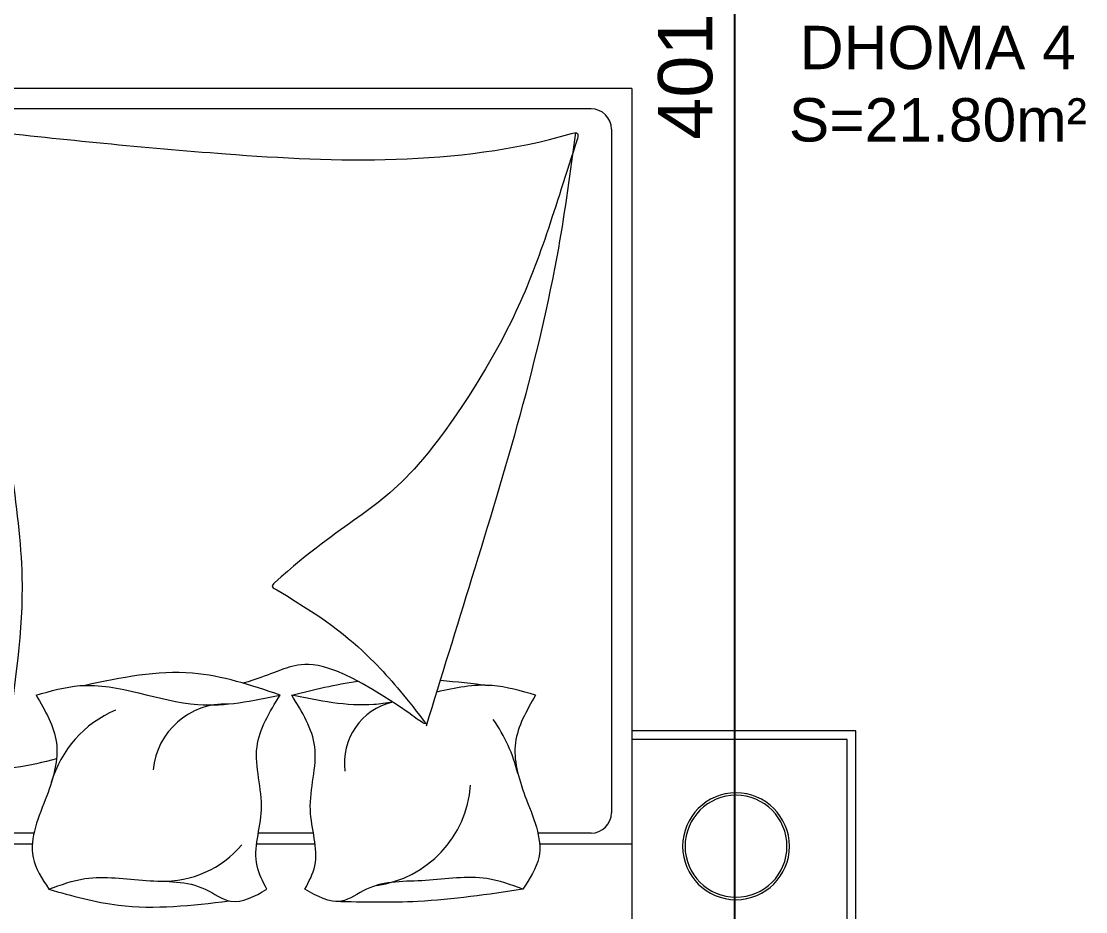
# Model space of a CAD drawing. Header units: centimetres. Extents: x 99002 to 104403, y -55119 to -48358.
# Drawn here: x 101280.9 to 101526.4, y -52474.4 to -52269.1 of the extents above; entities that cross this region are included whole.
import ezdxf

# ---------------------------------------------------------------- set-up
doc = ezdxf.new("R2010")
doc.units = ezdxf.units.CM
doc.header["$LTSCALE"] = 50
doc.header["$MEASUREMENT"] = 0
doc.layers.get('0').update_dxf_attribs({"color": 8})
doc.layers.add('COTE 50ème', color=1, linetype='Continuous')
doc.layers.add('DEMOL', color=7, linetype='Continuous', lineweight=60, true_color=0xb38600)
doc.layers.add('mobilimi', color=8, linetype='Continuous', lineweight=9)
doc.styles.add('RS_TEXT_1.50', font='arial.ttf', dxfattribs={"height": 12.5})
doc.styles.add('RS_TXT_50', font='arial.ttf', dxfattribs={"height": 12.5})
doc.dimstyles.new('RS_50CM_LINEAIRE', dxfattribs={"dimscale": 5, "dimtxt": 12.5, "dimasz": 1.5, "dimexe": 1, "dimexo": 2.5, "dimgap": 1, "dimtad": 1, "dimdec": 1, "dimrnd": 0.5, "dimdsep": 46, "dimtxsty": 'RS_TXT_50', "dimblk1": 'ARCHTICK', "dimblk2": 'ARCHTICK', "dimsah": 1, "dimcen": 2.5, "dimdle": 1, "dimclrt": 4, "dimadec": 0, "dimazin": 2, "dimtfac": 1, "dimtdec": 1, "dimtix": 1, "dimtmove": 2, "dimatfit": 3, "dimfxl": 1, "dimtolj": 1, "dimtzin": 0, "dimarcsym": 0})

# ---------------------------------------------------------------- blocks, each defined once
blk = doc.blocks.new('_ArchTick')
at = {"color": 0, "linetype": 'ByBlock', "const_width": 0.15}
blk.add_lwpolyline([(-0.5, -0.5), (0.5, 0.5)], dxfattribs=at)
blk = doc.blocks.new('*D1520')
at = {"layer": 'COTE 50ème', "color": 0, "lineweight": -2, "ltscale": 0.5, "transparency": 16777216}
for p, q in [((101445.49, -52487.36), (101445.49, -52076.36)), ((101453.14, -52081.36), (101440.49, -52081.36)), ((101453.14, -52482.36), (101440.49, -52482.36))]:
    blk.add_line(p, q, dxfattribs=at)
at = {"layer": 'Defpoints', "color": 0, "ltscale": 0.5, "transparency": 16777216}
for p in [(101445.49, -52081.36), (101465.64, -52081.36), (101465.64, -52482.36)]:
    blk.add_point(p, dxfattribs=at)
at = {"layer": 'COTE 50ème', "color": 0, "lineweight": -2, "ltscale": 0.5, "transparency": 16777216, "xscale": 7.5, "yscale": 7.5, "zscale": 7.5}
for p, rotation in [((101445.49, -52081.36), 90), ((101445.49, -52482.36), 270)]:
    blk.add_blockref('_ArchTick', p, dxfattribs=dict(at, rotation=rotation))
at = {"layer": 'COTE 50ème', "color": 4, "ltscale": 0.5, "transparency": 16777216, "insert": (101434.11, -52281.86), "char_height": 12.5, "attachment_point": 5, "rotation": 90, "style": 'RS_TXT_50'}
blk.add_mtext('\\A1;401', dxfattribs=at)

msp = doc.modelspace()

# ---------------------------------------------------------------- linework, layer by layer
at = {"layer": 'mobilimi'}
for p, q in [((101421.73, -52284.57), (101262.19, -52284.57)), ((101421.73, -52284.57), (101421.73, -52482.36)), ((101412.31, -52289.28), (101271.61, -52289.28)), ((101417.02, -52293.99), (101417.02, -52451.56)), ((101283.85, -52456.27), (101271.61, -52456.27)), ((101348.31, -52456.27), (101335.6, -52456.27)), ((101412.31, -52456.27), (101400.06, -52456.27)), ((101283.46, -52458.79), (101262.19, -52458.79)), ((101348.7, -52458.79), (101335.21, -52458.79)), ((101421.73, -52458.79), (101400.45, -52458.79))]:
    msp.add_line(p, q, dxfattribs=at)
for points in [[(101473.37, -52482.36), (101473.37, -52432.69), (101421.73, -52432.69)], [(101471.37, -52482.36), (101471.37, -52434.69), (101421.73, -52434.69)]]:
    msp.add_lwpolyline(points, dxfattribs=at)
for centre, radius, start, end in [((101412.31, -52293.99), 4.71, 0, 90), ((101369.8, -52440.08), 14.37, 103.0208, 187.6937), ((101312.82, -52451.82), 25.97, 113.0951, 163.8984), ((101328.03, -52443.24), 16.75, 87.8917, 174.6963), ((101359.51, -52451.44), 37.03, 13.8817, 35.2218), ((101359.48, -52443.43), 25.12, 277.6562, 355.8389), ((101412.31, -52451.56), 4.71, 270, 0), ((101313.78, -52443.77), 23.57, 268.1095, 319.8448)]:
    msp.add_arc(centre, radius, start, end, dxfattribs=at)
at = {"layer": 'mobilimi', "extrusion": (0, 0, -1)}
for major_axis, start_param, end_param in [((8.71, 8.71), 0.785398, 7.068583), ((-8.31, 8.31), 2.356194490192207, 8.639379797371793)]:
    msp.add_ellipse((101445.75, -52459.3), major_axis=major_axis, ratio=1, start_param=start_param, end_param=end_param, dxfattribs=at)
at = {"layer": 'mobilimi'}
for points, knots in [([(101289.06, -52439.13), (101286.07, -52439.99), (101282.47, -52440.79), (101277.35, -52441.43), (101279.22, -52421.32), (101283.99, -52398.48), (101273.88, -52346.2), (101269.27, -52309.29), (101271.09, -52306.96), (101269.98, -52294.76), (101272.09, -52294.52), (101272.94, -52294.43)], [3985.05903, 3985.05903, 3985.05903, 3985.05903, 4080.88352, 4095.097586, 4129.948642, 4553.773643, 5047.299708, 5447.379817, 5706.978712, 5742.134282, 5766.267478, 5766.267478, 5766.267478, 5766.267478]), ([(101272.94, -52294.43), (101290.87, -52296.33), (101332.39, -52300.73), (101381.48, -52302.68), (101409.76, -52294.45), (101403.58, -52313.18), (101397.24, -52336.11), (101367.21, -52382), (101355.59, -52383.83), (101338.42, -52399.39), (101351.89, -52407.2), (101361.92, -52415.8), (101369.54, -52424.82), (101374.82, -52431.81), (101353.51, -52416.57), (101341.76, -52417.25), (101338.63, -52419.84), (101332.05, -52421.7)], [5766.267478, 5766.267478, 5766.267478, 5766.267478, 6326.544882, 7063.125625, 7075.853468, 7104.137891, 7482.255608, 7822.118426, 8365.070605, 8376.683952, 8384.467459, 8620.875161, 8806.816714, 8824.217175, 8839.174614, 9041.086843, 9254.378307, 9254.378307, 9254.378307, 9254.378307]), ([(101374.35, -52431.55), (101377.85, -52420.2), (101389.1, -52383.81), (101402.92, -52338.58), (101407.62, -52303.69), (101408.82, -52294.81)], [0, 0, 0, 0, 378.531329, 1213.951151, 1499.195268, 1499.195268, 1499.195268, 1499.195268]), ([(101340.63, -52424.45), (101333.94, -52422.2), (101319.22, -52417.26), (101303.96, -52420.46), (101295.64, -52422.21)], [0, 0, 0, 0, 220.862167, 485.908125, 485.908125, 485.908125, 485.908125]), ([(101284.38, -52424.45), (101287.73, -52423.49), (101300.04, -52419.95), (101318.84, -52429.01), (101334.3, -52425.77), (101340.63, -52424.45)], [0, 0, 0, 0, 109.214696, 402.016842, 604.685285, 604.685285, 604.685285, 604.685285]), ([(101399.53, -52424.45), (101396.19, -52423.49), (101388.63, -52421.31), (101381.01, -52422.74), (101376.74, -52423.75)], [0, 0, 0, 0, 109.214696, 246.634525, 246.634525, 246.634525, 246.634525]), ([(101284.38, -52424.45), (101286.45, -52428.05), (101290.68, -52435.4), (101286.99, -52448.36), (101281.4, -52460.12), (101285.74, -52466.8), (101287.31, -52469.21)], [0, 0, 0, 0, 126.546295, 258.531484, 412.948424, 500.192386, 500.192386, 500.192386, 500.192386]), ([(101337.58, -52469.21), (101336.64, -52467.44), (101333.61, -52461.75), (101338.09, -52450.35), (101333.13, -52436.57), (101338.22, -52428.35), (101340.63, -52424.45)], [0, 0, 0, 0, 61.879725, 199.875279, 354.011777, 493.000156, 493.000156, 493.000156, 493.000156]), ([(101346.33, -52469.21), (101347.27, -52467.44), (101350.3, -52461.75), (101345.82, -52450.35), (101350.78, -52436.57), (101345.7, -52428.35), (101343.29, -52424.45)], [0, 0, 0, 0, 61.879725, 199.875279, 354.011777, 493.000156, 493.000156, 493.000156, 493.000156]), ([(101366.57, -52426.08), (101365.13, -52426.33), (101357.38, -52427.4), (101349.61, -52425.77), (101343.29, -52424.45)], [355.798164, 355.798164, 355.798164, 355.798164, 402.016842, 604.685285, 604.685285, 604.685285, 604.685285]), ([(101399.53, -52424.45), (101397.46, -52428.05), (101393.23, -52435.4), (101396.92, -52448.36), (101402.51, -52460.12), (101398.17, -52466.8), (101396.6, -52469.21)], [0, 0, 0, 0, 126.546295, 258.531484, 412.948424, 500.192386, 500.192386, 500.192386, 500.192386]), ([(101287.31, -52469.21), (101290.06, -52468.19), (101297.3, -52465.52), (101309.59, -52467.77), (101321.35, -52467.04), (101329.81, -52473.63), (101334.74, -52470.83), (101337.58, -52469.21)], [0, 0, 0, 0, 92.019591, 242.309749, 388.238104, 456.828654, 550.479969, 550.479969, 550.479969, 550.479969]), ([(101396.6, -52469.21), (101393.85, -52468.19), (101386.61, -52465.52), (101374.33, -52467.77), (101362.56, -52467.04), (101354.1, -52473.63), (101349.18, -52470.83), (101346.33, -52469.21)], [0, 0, 0, 0, 92.019591, 242.309749, 388.238104, 456.828654, 550.479969, 550.479969, 550.479969, 550.479969]), ([(101287.31, -52469.21), (101292.63, -52470.71), (101306.21, -52474.56), (101320.31, -52472.91), (101328.88, -52471.91)], [0, 0, 0, 0, 174.773698, 445.939365, 445.939365, 445.939365, 445.939365]), ([(101396.6, -52469.21), (101388.55, -52470.41), (101374.24, -52472.54), (101359.78, -52472.2), (101353.47, -52472.05)], [0, 0, 0, 0, 258.790855, 459.690562, 459.690562, 459.690562, 459.690562])]:
    msp.add_open_spline(points, degree=3, knots=knots, dxfattribs=at)
for points in [[(101343.29, -52424.45), (101348.34, -52423.2), (101353.39, -52421.95), (101358.48, -52421.24)], [(101377.58, -52421.03), (101381.28, -52421.34), (101384.98, -52421.78), (101388.69, -52422.22)]]:
    msp.add_open_spline(points, degree=3, dxfattribs=at)

# ---------------------------------------------------------------- texts
at = {"layer": 'DEMOL', "lineweight": -2, "insert": (101492.29, -52283.56), "char_height": 10, "width": 93.9293, "attachment_point": 5, "style": 'RS_TEXT_1.50'}
msp.add_mtext('DHOMA 4\\PS=21.80m²', dxfattribs=at)

# ---------------------------------------------------------------- dimensions: what is measured, and where the dimension line sits
at = {"layer": 'COTE 50ème', "ltscale": 0.5}
dim = msp.add_linear_dim(base=(101445.49, -52081.36), p1=(101465.64, -52482.36), p2=(101465.64, -52081.36), angle=90, dimstyle='RS_50CM_LINEAIRE', dxfattribs=at)
dim.commit()
dim.dimension.update_dxf_attribs({"geometry": '*D1520', "text_midpoint": (101434.11, -52281.86)})

doc.saveas('drawing.dxf')
